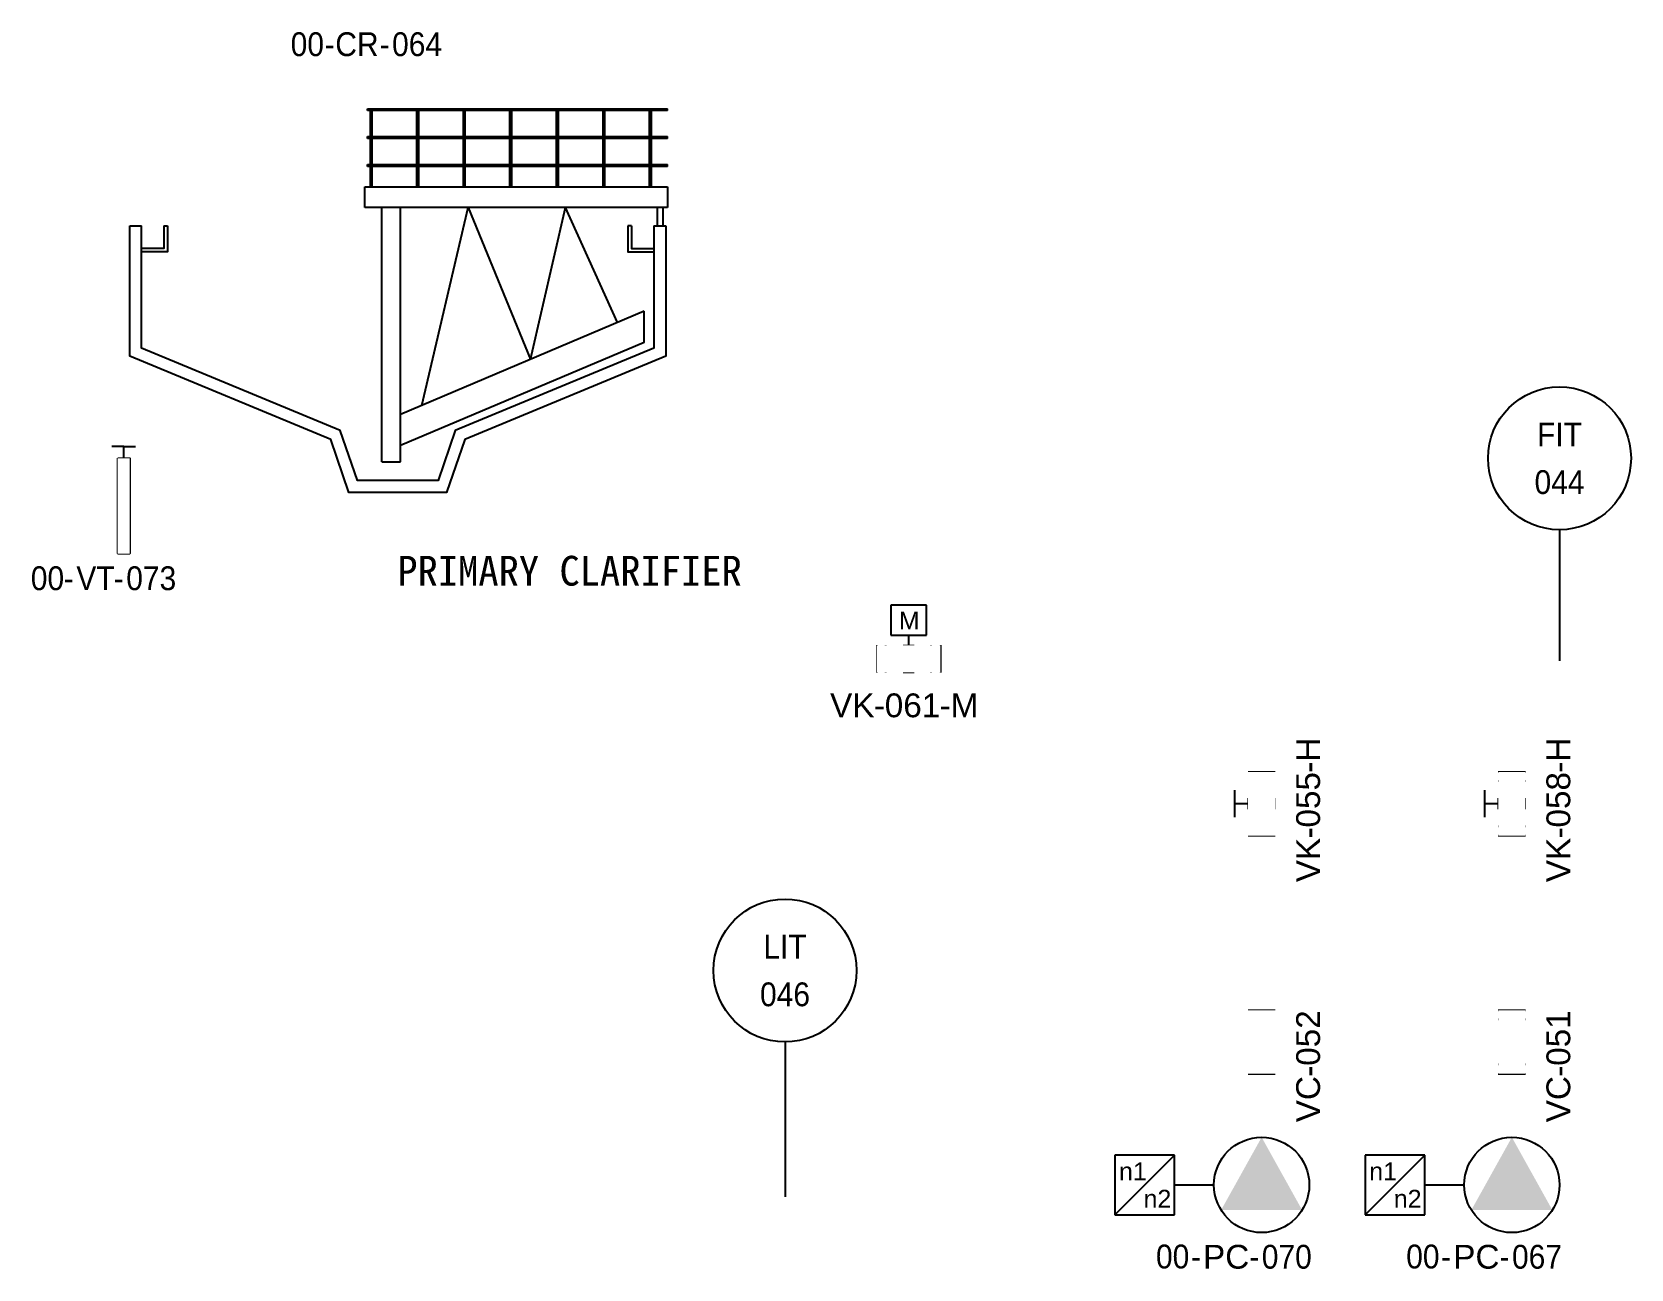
# Model space of a CAD drawing. Header units: millimetres. Extents: x 0 to 12089, y -479 to 374.
# Drawn here: x 558.1 to 692.3, y 55.9 to 159.8 of the extents above; entities that cross this region are included whole.
import ezdxf
from ezdxf.enums import TextEntityAlignment as Align

# ---------------------------------------------------------------- set-up
doc = ezdxf.new("R2018")
doc.units = ezdxf.units.MM
doc.header["$LTSCALE"] = 0.25
doc.set_wipeout_variables(frame=1)
for name, color, linetype, lineweight, true_color in [('equipment', 5, 'Continuous', 25, 0x0000ff), ('instrumentation', 7, 'Continuous', 25, 0xffffff), ('Text', 7, 'Continuous', 25, 0xffffff), ('unit', 1, 'Continuous', 25, 0xff0000), ('valve', 7, 'Continuous', 25, 0xffffff)]:
    doc.layers.add(name, color=color, linetype=linetype, lineweight=lineweight, true_color=true_color)
doc.styles.add('Organica', font='arial.ttf')
doc.styles.add('RefPIDPrimaryClarifier$0$Organica', font='arial.ttf')
doc.styles.add('RefPIDPrimaryClarifier$0$Standard', font='arial.ttf')
doc.styles.get("Standard").update_dxf_attribs({"font": 'arial.ttf'})

# ---------------------------------------------------------------- blocks, each defined once
blk = doc.blocks.new('*U133')
at = {"lineweight": 25, "ltscale": 0.25}
for p, q in [((-44.5, 0), (-43.5, 0)), ((-41.62, 0), (-41.33, 0)), ((-2.38, 0), (-2.68, 0)), ((-0.5, 0), (0.5, 0))]:
    blk.add_line(p, q, dxfattribs=at)
for points in [[(0.5, 0), (0.5, -10.92), (-16.37, -17.93), (-17.9, -22.36), (-22, -22.36), (-26.1, -22.36), (-27.63, -17.93), (-44.5, -10.92), (-44.5, 0)], [(-41.62, 0), (-41.62, -1.88), (-43.5, -1.88)], [(-41.33, 0), (-41.33, -2.17), (-43.5, -2.17)], [(-0.5, 0), (-0.5, -10.25), (-17.17, -17.18), (-18.62, -21.36), (-22, -21.36), (-25.38, -21.36), (-26.83, -17.18), (-43.5, -10.25), (-43.5, 0)], [(-2.68, 0), (-2.68, -2.17), (-0.5, -2.17)], [(-2.38, 0), (-2.38, -1.88), (-0.5, -1.88)]]:
    blk.add_lwpolyline(points, dxfattribs=at)
at = {"style": 'RefPIDPrimaryClarifier$0$Organica', "flags": 1}
for tag, p in [('HEIGHT', (13.89, -0.81)), ('DIAMETER', (13.89, -4.02)), ('LIQUIDLEVEL', (13.89, -7.12)), ('VOLUME', (13.89, -10.08))]:
    blk.add_attdef(tag, text='', height=2, dxfattribs=at).set_placement(p, align=Align.MIDDLE_CENTER)
at = {"style": 'RefPIDPrimaryClarifier$0$Standard', "flags": 1}
blk.add_attdef('TR_NAME1', (5.94, -40.86), '', height=2.5, dxfattribs=at)
at = {"layer": 'Text', "lineweight": 30, "flags": 104}
blk.add_attdef('NAME1', text='', height=2.5, dxfattribs=at).set_placement((-22.04, -27.69), align=Align.MIDDLE_CENTER)
blk = doc.blocks.new('*U136')
at = {"lineweight": 25, "ltscale": 0.25}
for p, q in [((0.5, 9), (-0.5, 9)), ((0.5, 8), (0.5, 9)), ((0.5, 9), (1.5, 9)), ((0, 8), (1, 8)), ((0, 0), (0, 8)), ((1, 0), (1, 8)), ((0, 0), (1, 0))]:
    blk.add_line(p, q, dxfattribs=at)
blk.add_lwpolyline([(0, 8), (1, 8), (1, 0), (0, 0)], close=True, dxfattribs=at)
at = {"char_height": 2, "width": 5.3402, "attachment_point": 6, "line_spacing_factor": 0.9, "style": 'Organica'}
for insert in [(-3.7, -2.07), (0.5, -2.07)]:
    blk.add_mtext('{\\W0.9;-}', dxfattribs=dict(at, insert=insert))
at = {"style": 'Organica', "flags": 1}
for tag, p in [('EQUIP_TYPE', (37.6, 83.28)), ('NOTE', (37.6, 80.28)), ('NOTE_CHINESE', (37.6, 77.28)), ('MATERIAL_FRAME', (37.6, 74.17)), ('MATERIAL_STEM', (37.6, 71.17)), ('MATERIAL_BODY', (37.6, 68.17)), ('MATERIAL_SEALING', (37.6, 65.17)), ('MODEL', (37.6, 55.86)), ('MANUFACTURE', (37.6, 52.75)), ('UNIT_WATER_LEVEL', (37.76, 49.29)), ('UNIT_CHANNELH', (37.76, 46.29)), ('UNIT_CHANNELW', (37.76, 43.5)), ('SP_WATER_LEVEL', (37.76, 40.5)), ('SP_CHANNELW', (37.76, 37.5)), ('SP_CHANNELH', (37.76, 34.29)), ('STB_DTY', (37.76, 31.29)), ('PROCESSUNITAREA', (37.76, 27.66))]:
    blk.add_attdef(tag, text='', height=2, dxfattribs=at).set_placement(p, align=Align.MIDDLE_CENTER)
at = {"style": 'Organica', "width": 0.9}
for tag, p in [('AREA_CODE', (-4.5, -2.07)), ('TAG_ID', (-0.26, -2.07))]:
    blk.add_attdef(tag, text='', height=2, dxfattribs=at).set_placement(p, align=Align.MIDDLE_RIGHT)
at = {"style": 'Organica', "width": 0.9, "flags": 8}
blk.add_attdef('TAG', text='', height=2, dxfattribs=at).set_placement((2.81, -2.07), align=Align.MIDDLE_CENTER)
blk.add_wipeout([(0, 8), (1, 8), (1, 0), (0, 0)])
blk = doc.blocks.new('*U169')
at = {"lineweight": 25, "ltscale": 0.25}
for p, q in [((-24.54, 9.84), (0.64, 9.84)), ((-24.54, 9.69), (-24.54, 9.84)), ((0.64, 9.69), (-24.54, 9.69)), ((-24.3, 7.5), (-24.3, 9.69)), ((-24.15, 7.5), (-24.15, 9.69)), ((-20.4, 7.5), (-20.4, 9.69)), ((-20.24, 7.5), (-20.24, 9.69)), ((-16.49, 7.5), (-16.49, 9.69)), ((-16.34, 7.5), (-16.34, 9.69)), ((-12.59, 7.5), (-12.59, 9.69)), ((-12.43, 7.5), (-12.43, 9.69)), ((-8.68, 7.5), (-8.68, 9.69)), ((-8.52, 7.5), (-8.52, 9.69)), ((-4.77, 7.5), (-4.77, 9.69)), ((-4.62, 7.5), (-4.62, 9.69)), ((-0.87, 7.5), (-0.87, 9.69)), ((-0.71, 7.5), (-0.71, 9.69)), ((0.64, 9.69), (0.64, 9.84)), ((-24.54, 7.5), (0.64, 7.5)), ((-24.54, 7.34), (-24.54, 7.5)), ((0.64, 7.34), (-24.54, 7.34)), ((-24.3, 5.16), (-24.3, 7.34)), ((-24.15, 5.16), (-24.15, 7.34)), ((-20.4, 5.16), (-20.4, 7.34)), ((-20.24, 5.16), (-20.24, 7.34)), ((-16.49, 5.16), (-16.49, 7.34)), ((-16.34, 5.16), (-16.34, 7.34)), ((-12.59, 5.16), (-12.59, 7.34)), ((-12.43, 5.16), (-12.43, 7.34)), ((-8.68, 5.16), (-8.68, 7.34)), ((-8.52, 5.16), (-8.52, 7.34)), ((-4.77, 5.16), (-4.77, 7.34)), ((-4.62, 5.16), (-4.62, 7.34)), ((-0.87, 5.16), (-0.87, 7.34)), ((-0.71, 5.16), (-0.71, 7.34)), ((0.64, 7.34), (0.64, 7.5)), ((-24.54, 5.16), (0.64, 5.16)), ((-24.54, 5), (-24.54, 5.16)), ((0.64, 5), (-24.54, 5)), ((-24.3, 3.28), (-24.3, 5)), ((-24.15, 3.28), (-24.15, 5)), ((-20.4, 3.28), (-20.4, 5)), ((-20.24, 3.28), (-20.24, 5)), ((-16.49, 3.28), (-16.49, 5)), ((-16.34, 3.28), (-16.34, 5)), ((-12.59, 3.28), (-12.59, 5)), ((-12.43, 3.28), (-12.43, 5)), ((-8.68, 3.28), (-8.68, 5)), ((-8.52, 3.28), (-8.52, 5)), ((-4.77, 3.28), (-4.77, 5)), ((-4.62, 3.28), (-4.62, 5)), ((-0.87, 3.28), (-0.87, 5)), ((-0.71, 3.28), (-0.71, 5)), ((0.64, 5), (0.64, 5.16)), ((-24.75, 1.56), (-24.75, 3.28)), ((-24.75, 3.28), (0.64, 3.28)), ((0.64, 3.28), (0.64, 1.56)), ((0.64, 1.56), (-24.75, 1.56)), ((-23.34, -19.8), (-23.34, 1.56)), ((-21.77, -19.8), (-21.77, 1.56)), ((-19.99, -15.06), (-16.08, 1.56)), ((-16.08, 1.56), (-10.87, -11.2)), ((-10.87, -11.2), (-7.93, 1.56)), ((-3.56, -8.1), (-7.93, 1.56)), ((-0.24, 1.56), (-0.24, 0)), ((0.24, 1.56), (0.24, 0)), ((-0.24, 0), (0.24, 0)), ((-1.31, -7.15), (-21.77, -15.82)), ((-1.31, -9.77), (-1.31, -7.15)), ((-1.31, -9.77), (-21.77, -18.44)), ((-23.34, -19.8), (-21.77, -19.8))]:
    blk.add_line(p, q, dxfattribs=at)
at = {"char_height": 2, "width": 5.3402, "attachment_point": 6, "line_spacing_factor": 0.9, "style": 'Organica'}
for insert in [(-27.29, 15.26), (-22.69, 15.26)]:
    blk.add_mtext('{\\W0.9;-}', dxfattribs=dict(at, insert=insert))
at = {"style": 'Organica', "flags": 1}
for tag, p in [('EQUIP_TYPE', (6.65, 91.97)), ('NOTE', (6.65, 88.97)), ('NOTE_CHINESE', (6.65, 85.97)), ('UNIT_CLARIFIER_DIA', (6.65, 82.97)), ('UNIT_OPERATIONAL_LEVEL', (6.65, 79.97)), ('UNIT_FREE_BOARD', (6.65, 76.97)), ('SP_CLARIFIER_DIA', (6.65, 73.97)), ('SP_OPERATIONAL_LEVEL', (6.65, 70.97)), ('SP_FREE_BOARD', (6.65, 67.97)), ('MATERIAL_SUBSURFACE', (6.65, 64.97)), ('MATERIAL_ABOVE', (6.65, 61.87)), ('INSTALLED_POWER', (6.65, 58.67)), ('CONSUMED_POWER', (6.65, 55.67)), ('MODEL', (6.65, 52.55)), ('MANUFACTURE', (6.65, 49.45)), ('STB_DTY', (6.77, 46.71)), ('RUNNINGHOURS', (7.9, 43.66)), ('DI', (7.9, 40.66)), ('DO', (7.9, 37.66)), ('AI', (7.9, 34.66)), ('AO', (7.9, 31.66)), ('PO', (7.9, 28.66)), ('PB', (7.9, 25.66)), ('PROCESSUNITAREA', (7.9, 22.23))]:
    blk.add_attdef(tag, text='', height=2, dxfattribs=at).set_placement(p, align=Align.MIDDLE_CENTER)
at = {"style": 'Organica', "width": 0.9}
for tag, p in [('AREA_CODE', (-28.19, 15.26)), ('TAG_ID', (-23.61, 15.26))]:
    blk.add_attdef(tag, text='', height=2, dxfattribs=at).set_placement(p, align=Align.MIDDLE_RIGHT)
at = {"style": 'Organica', "width": 0.9, "flags": 8}
blk.add_attdef('TAG', text='', height=2, dxfattribs=at).set_placement((-20.38, 15.26), align=Align.MIDDLE_CENTER)
blk = doc.blocks.new('*U325')
at = {"color": 4, "lineweight": 25, "ltscale": 0.25}
blk.add_line((0, 11), (0, -2), dxfattribs=at)
at = {"color": 4}
blk.add_circle((0, 17), 6, dxfattribs=at)
at = {"style": 'Organica', "width": 0.9}
for tag, flags, p in [('EQUIP_TYPE', 9, (31.18, 65.35)), ('AREA_CODE', 9, (31.18, 62.35)), ('NOTE', 9, (31.18, 59.35)), ('NOTE_CHINESE', 9, (31.18, 56.35)), ('MODEL', 9, (31.18, 53.35)), ('MANUFACTURE', 9, (31.18, 50.35)), ('SPECIFICATION', 9, (31.18, 47.35)), ('DI', 9, (31.18, 44.35)), ('DO', 9, (31.18, 41.35)), ('AI', 9, (31.18, 38.35)), ('AO', 9, (31.18, 35.35)), ('PB', 9, (31.18, 32.35)), ('PO', 9, (31.18, 29.35)), ('PROCESSUNITAREA', 9, (31.18, 26.35)), ('TAG_ID', 8, (0, 19)), ('TAG', 8, (0, 15))]:
    blk.add_attdef(tag, text='', height=2, dxfattribs=dict(at, flags=flags)).set_placement(p, align=Align.MIDDLE_CENTER)
blk = doc.blocks.new('*U216')
at = {"color": 4, "lineweight": 25, "ltscale": 0.25}
blk.add_line((0, 11), (0, 0), dxfattribs=at)
at = {"color": 4}
blk.add_circle((0, 17), 6, dxfattribs=at)
at = {"style": 'Organica', "width": 0.9}
for tag, flags, p in [('SP_FLUID', 9, (31.18, 71.35)), ('SP_FLOW', 9, (31.18, 68.35)), ('EQUIP_TYPE', 9, (31.18, 65.35)), ('AREA_CODE', 9, (31.18, 62.35)), ('NOTE', 9, (31.18, 59.35)), ('NOTE_CHINESE', 9, (31.18, 56.35)), ('MODEL', 9, (31.18, 53.35)), ('MANUFACTURE', 9, (31.18, 50.35)), ('SPECIFICATION', 9, (31.18, 47.35)), ('DI', 9, (31.18, 44.35)), ('DO', 9, (31.18, 41.35)), ('AI', 9, (31.18, 38.35)), ('AO', 9, (31.18, 35.35)), ('PB', 9, (31.18, 32.35)), ('PO', 9, (31.18, 29.35)), ('PROCESSUNITAREA', 9, (31.18, 26.35)), ('TAG_ID', 8, (0, 19)), ('TAG', 8, (0, 15))]:
    blk.add_attdef(tag, text='', height=2, dxfattribs=dict(at, flags=flags)).set_placement(p, align=Align.MIDDLE_CENTER)
blk = doc.blocks.new('*U469')
at = {"lineweight": 25, "ltscale": 0.25}
for p, q in [((-7.31, 2.5), (-12.31, 2.5)), ((-12.31, 2.5), (-12.31, -2.5)), ((-12.31, -2.5), (-7.31, 2.5)), ((-7.31, -2.5), (-7.31, 2.5)), ((-7.31, 0), (-4, 0)), ((-12.31, -2.5), (-7.31, -2.5))]:
    blk.add_line(p, q, dxfattribs=at)
blk.add_circle((0, 0), 4)
blk.add_solid([(-3.4, -2.11), (0, 4), (3.4, -2.11)])
at = {"style": 'Organica'}
for s, p in [('n1', (-11.97, 0.39)), ('n2', (-9.91, -1.91))]:
    blk.add_text(s, height=1.5, dxfattribs=at).set_placement(p)
at = {"char_height": 2, "width": 5.3402, "attachment_point": 6, "line_spacing_factor": 0.9, "style": 'Organica'}
for insert in [(-5.1, -6.03), (-0.2, -6.03)]:
    blk.add_mtext('{\\W0.9;-}', dxfattribs=dict(at, insert=insert))
at = {"style": 'Organica', "flags": 1}
for tag, p in [('PUMP_TYPE', (-13.95, 99.74)), ('NOTE', (-13.95, 96.74)), ('NOTE_CHINESE', (-13.95, 93.74)), ('MATERIAL_HOUSING', (-13.95, 90.64)), ('MATERIAL_IMPELLER', (-13.95, 87.64)), ('MATERIAL_SCREW', (-13.95, 84.64)), ('INSTALLED_POWER', (-13.95, 81.43)), ('CONSUMED_POWER', (-13.95, 78.43)), ('MODEL', (-13.95, 75.32)), ('MANUFACTURE', (-13.95, 72.21)), ('UNIT_CAPACITY', (-13.42, 69.06)), ('SP_CAPACITY', (-13.42, 66.16)), ('UNIT_HEAD', (-13.42, 63.06)), ('SP_HEAD', (-13.42, 60.06)), ('INSTALLATION', (-13.42, 56.95)), ('STB_DTY', (-13.42, 53.63)), ('RUNNINGHOURS', (-13.42, 50.63)), ('FC-MAN', (-13.85, 47.7)), ('HOSTNAME', (-12.95, 46.85)), ('FC-MOD', (-13.85, 44.6)), ('DI', (-13.85, 41.6)), ('DO', (-13.85, 38.6)), ('AI', (-13.85, 35.6)), ('AO', (-13.85, 32.6)), ('PB', (-13.85, 29.6)), ('PO', (-13.85, 26.6)), ('PROCESSUNITAREA', (-13.85, 23.6))]:
    blk.add_attdef(tag, text='', height=2, dxfattribs=at).set_placement(p, align=Align.MIDDLE_CENTER)
at = {"style": 'Organica', "width": 0.9}
blk.add_attdef('AREA_CODE', text='', height=2, dxfattribs=at).set_placement((-6.07, -6.01), align=Align.MIDDLE_RIGHT)
at = {"style": 'Organica'}
blk.add_attdef('TAG_ID', text='', height=2, dxfattribs=at).set_placement((-1.04, -6.03), align=Align.MIDDLE_RIGHT)
at = {"style": 'Organica', "width": 0.9, "flags": 8}
blk.add_attdef('TAG', text='', height=2, dxfattribs=at).set_placement((2.11, -6.03), align=Align.MIDDLE_CENTER)
blk = doc.blocks.new('*U471')
at = {"lineweight": 25, "ltscale": 0.25}
for p, q in [((-7.31, 2.5), (-12.31, 2.5)), ((-12.31, 2.5), (-12.31, -2.5)), ((-12.31, -2.5), (-7.31, 2.5)), ((-7.31, -2.5), (-7.31, 2.5)), ((-7.31, 0), (-4, 0)), ((-12.31, -2.5), (-7.31, -2.5))]:
    blk.add_line(p, q, dxfattribs=at)
blk.add_circle((0, 0), 4)
blk.add_solid([(-3.4, -2.11), (0, 4), (3.4, -2.11)])
at = {"style": 'Organica'}
for s, p in [('n1', (-11.97, 0.39)), ('n2', (-9.91, -1.91))]:
    blk.add_text(s, height=1.5, dxfattribs=at).set_placement(p)
at = {"char_height": 2, "width": 5.3402, "attachment_point": 6, "line_spacing_factor": 0.9, "style": 'Organica'}
for insert in [(-5.1, -6.03), (-0.2, -6.03)]:
    blk.add_mtext('{\\W0.9;-}', dxfattribs=dict(at, insert=insert))
at = {"style": 'Organica', "flags": 1}
for tag, p in [('PUMP_TYPE', (-13.95, 99.74)), ('NOTE', (-13.95, 96.74)), ('NOTE_CHINESE', (-13.95, 93.74)), ('MATERIAL_HOUSING', (-13.95, 90.64)), ('MATERIAL_IMPELLER', (-13.95, 87.64)), ('MATERIAL_SCREW', (-13.95, 84.64)), ('INSTALLED_POWER', (-13.95, 81.43)), ('CONSUMED_POWER', (-13.95, 78.43)), ('MODEL', (-13.95, 75.32)), ('MANUFACTURE', (-13.95, 72.21)), ('UNIT_CAPACITY', (-13.42, 69.06)), ('SP_CAPACITY', (-13.42, 66.16)), ('UNIT_HEAD', (-13.42, 63.06)), ('SP_HEAD', (-13.42, 60.06)), ('INSTALLATION', (-13.42, 56.95)), ('STB_DTY', (-13.42, 53.63)), ('RUNNINGHOURS', (-13.42, 50.63)), ('FC-MAN', (-13.85, 47.7)), ('HOSTNAME', (-12.95, 46.85)), ('FC-MOD', (-13.85, 44.6)), ('DI', (-13.85, 41.6)), ('DO', (-13.85, 38.6)), ('AI', (-13.85, 35.6)), ('AO', (-13.85, 32.6)), ('PB', (-13.85, 29.6)), ('PO', (-13.85, 26.6)), ('PROCESSUNITAREA', (-13.85, 23.6))]:
    blk.add_attdef(tag, text='', height=2, dxfattribs=at).set_placement(p, align=Align.MIDDLE_CENTER)
at = {"style": 'Organica', "width": 0.9}
blk.add_attdef('AREA_CODE', text='', height=2, dxfattribs=at).set_placement((-6.07, -6.01), align=Align.MIDDLE_RIGHT)
at = {"style": 'Organica'}
blk.add_attdef('TAG_ID', text='', height=2, dxfattribs=at).set_placement((-1.04, -6.03), align=Align.MIDDLE_RIGHT)
at = {"style": 'Organica', "width": 0.9, "flags": 8}
blk.add_attdef('TAG', text='', height=2, dxfattribs=at).set_placement((2.11, -6.03), align=Align.MIDDLE_CENTER)
blk = doc.blocks.new('*U578')
at = {"lineweight": 25, "ltscale": 0.25}
for p, q in [((-2.67, 1.14), (-2.67, -1.14)), ((-1.9, -1.14), (-1.9, 1.14)), ((-1.9, 0.76), (1.9, -0.76)), ((1.9, -0.76), (1.09, 0.17)), ((1.9, -1.14), (1.9, 1.14)), ((2.67, 1.14), (2.67, -1.14)), ((1.9, -0.76), (0.67, -0.87))]:
    blk.add_line(p, q, dxfattribs=at)
at = {"insert": (-1.98, -3.9), "char_height": 2, "width": 5.3402, "attachment_point": 6, "style": 'Organica'}
blk.add_mtext('-', dxfattribs=at)
at = {"style": 'Organica'}
for tag, flags, p in [('EQUIP_TYPE', 1, (-8.63, 62.54)), ('NOTE', 1, (-8.63, 59.54)), ('NOTE_CHINESE', 1, (-8.63, 56.54)), ('AREA_CODE', 1, (-8.63, 53.54)), ('DI', 1, (-8.63, 50.54)), ('DO', 1, (-8.63, 47.54)), ('AI', 1, (-8.63, 44.54)), ('AO', 1, (-8.63, 41.54)), ('PB', 1, (-8.63, 38.54)), ('PO', 1, (-8.63, 35.54)), ('SP_ACTUATED', 1, (-8.63, 32.54)), ('SIZE', 1, (-8.63, 23.54)), ('MATERIAL', 1, (-8.63, 19.54)), ('PRESSURE', 1, (-8.63, 15.54)), ('PROCESSUNITAREA', 1, (-8.63, 11.72)), ('TAG', 8, (0.33, -3.9))]:
    blk.add_attdef(tag, text='', height=2, dxfattribs=dict(at, flags=flags)).set_placement(p, align=Align.MIDDLE_CENTER)
blk.add_attdef('TAG_ID', text='', height=2, dxfattribs=at).set_placement((-2.86, -3.9), align=Align.MIDDLE_RIGHT)
blk.add_wipeout([(-2.67, 1.14), (2.67, 1.14), (2.67, -1.14), (-2.67, -1.14)])
blk = doc.blocks.new('*U579')
at = {"lineweight": 25, "ltscale": 0.25}
for p, q in [((1.14, 2.29), (-1.14, 2.29)), ((0, 1.11), (0, 2.29)), ((-2.67, 1.14), (-2.67, -1.14)), ((-1.9, -1.14), (-1.9, 1.14)), ((-0.46, 0.19), (-1.9, 0.76)), ((-0.46, -1.11), (-0.46, 1.11)), ((-0.46, 1.11), (0.46, 1.11)), ((0.46, -1.11), (0.46, 1.11)), ((0.46, 0.19), (1.9, 0.76)), ((1.9, -1.14), (1.9, 1.14)), ((2.67, 1.14), (2.67, -1.14)), ((-1.9, -0.76), (-0.46, -0.19)), ((-0.46, -1.11), (0.46, -1.11)), ((1.9, -0.76), (0.46, -0.19))]:
    blk.add_line(p, q, dxfattribs=at)
at = {"char_height": 2, "width": 5.3402, "style": 'Organica'}
for s, insert, attachment_point in [('-', (-1.98, -3.9), 6), ('-H', (2.6, -3.9), 4)]:
    blk.add_mtext(s, dxfattribs=dict(at, insert=insert, attachment_point=attachment_point))
at = {"style": 'Organica'}
for tag, flags, p in [('EQUIP_TYPE', 1, (-8.63, 62.54)), ('NOTE', 1, (-8.63, 59.54)), ('NOTE_CHINESE', 1, (-8.63, 56.54)), ('AREA_CODE', 1, (-8.63, 53.54)), ('DI', 1, (-8.63, 50.54)), ('DO', 1, (-8.63, 47.54)), ('AI', 1, (-8.63, 44.54)), ('AO', 1, (-8.63, 41.54)), ('PB', 1, (-8.63, 38.54)), ('PO', 1, (-8.63, 35.54)), ('SP_ACTUATED', 1, (-8.63, 32.54)), ('SIZE', 1, (-8.63, 23.54)), ('MATERIAL', 1, (-8.63, 19.54)), ('PRESSURE', 1, (-8.63, 15.54)), ('PROCESSUNITAREA', 1, (-8.63, 11.72)), ('TAG', 8, (0.33, -3.9))]:
    blk.add_attdef(tag, text='', height=2, dxfattribs=dict(at, flags=flags)).set_placement(p, align=Align.MIDDLE_CENTER)
blk.add_attdef('TAG_ID', text='', height=2, dxfattribs=at).set_placement((-2.86, -3.9), align=Align.MIDDLE_RIGHT)
blk.add_wipeout([(-2.67, 1.14), (2.67, 1.14), (2.67, -1.14), (-2.67, -1.14)])
blk = doc.blocks.new('*U848')
at = {"lineweight": 25, "ltscale": 0.25}
for p, q in [((1.5, 4.5), (-1.5, 4.5)), ((-1.5, 4.5), (-1.5, 2)), ((1.5, 2), (1.5, 4.5)), ((-1.5, 2), (0, 2)), ((0, 2), (1.5, 2)), ((0, 2), (0, 1.11)), ((-2.67, 1.14), (-2.67, -1.14)), ((-1.9, -1.14), (-1.9, 1.14)), ((-0.46, 0.19), (-1.9, 0.76)), ((-0.46, -1.11), (-0.46, 1.11)), ((-0.46, 1.11), (0.46, 1.11)), ((0.46, -1.11), (0.46, 1.11)), ((0.46, 0.19), (1.9, 0.76)), ((1.9, -1.14), (1.9, 1.14)), ((2.67, 1.14), (2.67, -1.14)), ((-1.9, -0.76), (-0.46, -0.19)), ((-0.46, -1.11), (0.46, -1.11)), ((1.9, -0.76), (0.46, -0.19))]:
    blk.add_line(p, q, dxfattribs=at)
at = {"style": 'Organica'}
blk.add_text('M', height=1.5, dxfattribs=at).set_placement((-0.82, 2.47))
at = {"char_height": 2, "width": 5.3402, "style": 'Organica'}
for s, insert, attachment_point in [('-', (-1.98, -3.9), 6), ('-M', (2.6, -3.9), 4)]:
    blk.add_mtext(s, dxfattribs=dict(at, insert=insert, attachment_point=attachment_point))
at = {"style": 'Organica'}
for tag, flags, p in [('EQUIP_TYPE', 1, (-8.63, 62.54)), ('NOTE', 1, (-8.63, 59.54)), ('NOTE_CHINESE', 1, (-8.63, 56.54)), ('AREA_CODE', 1, (-8.63, 53.54)), ('DI', 1, (-8.63, 50.54)), ('DO', 1, (-8.63, 47.54)), ('AI', 1, (-8.63, 44.54)), ('AO', 1, (-8.63, 41.54)), ('PB', 1, (-8.63, 38.54)), ('PO', 1, (-8.63, 35.54)), ('SP_ACTUATED', 1, (-8.63, 32.54)), ('SIZE', 1, (-8.63, 23.54)), ('MATERIAL', 1, (-8.63, 19.54)), ('PRESSURE', 1, (-8.63, 15.54)), ('PROCESSUNITAREA', 1, (-8.63, 11.72)), ('TAG', 8, (0.33, -3.9))]:
    blk.add_attdef(tag, text='', height=2, dxfattribs=dict(at, flags=flags)).set_placement(p, align=Align.MIDDLE_CENTER)
blk.add_attdef('TAG_ID', text='', height=2, dxfattribs=at).set_placement((-2.86, -3.9), align=Align.MIDDLE_RIGHT)
blk.add_wipeout([(-2.67, 1.14), (2.67, 1.14), (2.67, -1.14), (-2.67, -1.14)])

msp = doc.modelspace()

# ---------------------------------------------------------------- block references
at = {"layer": 'equipment'}
ref = msp.add_blockref('*U169', (610.8, 143.5), dxfattribs=at)
ref.add_attrib('TAG', '064', dxfattribs={"layer": '0', "height": 2, "style": 'Organica', "width": 0.9}).set_placement((590.42, 158.76), align=Align.MIDDLE_CENTER)
ref.add_attrib('AREA_CODE', '00', dxfattribs={"layer": '0', "height": 2, "style": 'Organica', "width": 0.9}).set_placement((582.61, 158.76), align=Align.MIDDLE_RIGHT)
ref.add_attrib('TAG_ID', 'CR', dxfattribs={"layer": '0', "height": 2, "style": 'Organica', "width": 0.9}).set_placement((587.19, 158.76), align=Align.MIDDLE_RIGHT)
ref = msp.add_blockref('*U471', (661.3, 63), dxfattribs=at)
ref.add_attrib('TAG', '070', dxfattribs={"layer": '0', "height": 2, "style": 'Organica', "width": 0.9}).set_placement((663.41, 56.97), align=Align.MIDDLE_CENTER)
ref.add_attrib('AREA_CODE', '00', dxfattribs={"layer": '0', "height": 2, "style": 'Organica', "width": 0.9}).set_placement((655.23, 56.99), align=Align.MIDDLE_RIGHT)
ref.add_attrib('TAG_ID', 'PC', dxfattribs={"layer": '0', "height": 2, "style": 'Organica'}).set_placement((660.26, 56.97), align=Align.MIDDLE_RIGHT)
ref = msp.add_blockref('*U469', (682.3, 63), dxfattribs=at)
ref.add_attrib('TAG', '067', dxfattribs={"layer": '0', "height": 2, "style": 'Organica', "width": 0.9}).set_placement((684.41, 56.97), align=Align.MIDDLE_CENTER)
ref.add_attrib('AREA_CODE', '00', dxfattribs={"layer": '0', "height": 2, "style": 'Organica', "width": 0.9}).set_placement((676.23, 56.99), align=Align.MIDDLE_RIGHT)
ref.add_attrib('TAG_ID', 'PC', dxfattribs={"layer": '0', "height": 2, "style": 'Organica'}).set_placement((681.26, 56.97), align=Align.MIDDLE_RIGHT)
at = {"layer": 'instrumentation'}
ref = msp.add_blockref('*U216', (686.3, 107), dxfattribs=at)
ref.add_attrib('TAG', '044', dxfattribs={"layer": '0', "height": 2, "style": 'Organica', "width": 0.9}).set_placement((686.3, 122), align=Align.MIDDLE_CENTER)
ref.add_attrib('TAG_ID', 'FIT', dxfattribs={"layer": '0', "height": 2, "style": 'Organica', "width": 0.9}).set_placement((686.3, 126), align=Align.MIDDLE_CENTER)
ref = msp.add_blockref('*U325', (621.3, 64), dxfattribs=at)
ref.add_attrib('TAG', '046', dxfattribs={"layer": '0', "height": 2, "style": 'Organica', "width": 0.9}).set_placement((621.3, 79), align=Align.MIDDLE_CENTER)
ref.add_attrib('TAG_ID', 'LIT', dxfattribs={"layer": '0', "height": 2, "style": 'Organica', "width": 0.9}).set_placement((621.3, 83), align=Align.MIDDLE_CENTER)
at = {"layer": 'unit'}
ref = msp.add_blockref('*U133', (610.8, 143.5), dxfattribs=at)
lines = msp.add_mtext('PRIMARY CLARIFIER', dxfattribs={"layer": 'Text', "insert": (588.76, 115.81), "char_height": 2.5, "attachment_point": 1})
ref.add_attrib('NAME1', '', (588.76, 115.81), dxfattribs={"flags": 104}).embed_mtext(lines)
at = {"layer": 'valve'}
ref = msp.add_blockref('*U848', (631.67, 107.16), dxfattribs=at)
ref.add_attrib('TAG', '061', dxfattribs={"layer": '0', "height": 2, "style": 'Organica'}).set_placement((632, 103.26), align=Align.MIDDLE_CENTER)
ref.add_attrib('TAG_ID', 'VK', dxfattribs={"layer": '0', "height": 2, "style": 'Organica'}).set_placement((628.81, 103.26), align=Align.MIDDLE_RIGHT)
ref = msp.add_blockref('*U579', (661.3, 95), dxfattribs=dict(at, rotation=90))
ref.add_attrib('TAG', '055', dxfattribs={"layer": '0', "height": 2, "rotation": 90, "style": 'Organica'}).set_placement((665.2, 95.33), align=Align.MIDDLE_CENTER)
ref.add_attrib('TAG_ID', 'VK', dxfattribs={"layer": '0', "height": 2, "rotation": 90, "style": 'Organica'}).set_placement((665.2, 92.14), align=Align.MIDDLE_RIGHT)
ref = msp.add_blockref('*U579', (682.3, 95), dxfattribs=dict(at, rotation=90))
ref.add_attrib('TAG', '058', dxfattribs={"layer": '0', "height": 2, "rotation": 90, "style": 'Organica'}).set_placement((686.2, 95.33), align=Align.MIDDLE_CENTER)
ref.add_attrib('TAG_ID', 'VK', dxfattribs={"layer": '0', "height": 2, "rotation": 90, "style": 'Organica'}).set_placement((686.2, 92.14), align=Align.MIDDLE_RIGHT)
ref = msp.add_blockref('*U578', (661.3, 75), dxfattribs=dict(at, rotation=90))
ref.add_attrib('TAG', '052', dxfattribs={"layer": '0', "height": 2, "rotation": 90, "style": 'Organica'}).set_placement((665.2, 75.33), align=Align.MIDDLE_CENTER)
ref.add_attrib('TAG_ID', 'VC', dxfattribs={"layer": '0', "height": 2, "rotation": 90, "style": 'Organica'}).set_placement((665.2, 72.14), align=Align.MIDDLE_RIGHT)
ref = msp.add_blockref('*U578', (682.3, 75), dxfattribs=dict(at, rotation=90))
ref.add_attrib('TAG', '051', dxfattribs={"layer": '0', "height": 2, "rotation": 90, "style": 'Organica'}).set_placement((686.2, 75.33), align=Align.MIDDLE_CENTER)
ref.add_attrib('TAG_ID', 'VC', dxfattribs={"layer": '0', "height": 2, "rotation": 90, "style": 'Organica'}).set_placement((686.2, 72.14), align=Align.MIDDLE_RIGHT)

# ---------------------------------------------------------------- next in the draw order: block references
at = {"layer": 'equipment'}
ref = msp.add_blockref('*U136', (565.3, 116), dxfattribs=at)
ref.add_attrib('TAG', '073', dxfattribs={"layer": '0', "height": 2, "style": 'Organica', "width": 0.9}).set_placement((568.11, 113.93), align=Align.MIDDLE_CENTER)
ref.add_attrib('AREA_CODE', '00', dxfattribs={"layer": '0', "height": 2, "style": 'Organica', "width": 0.9}).set_placement((560.8, 113.93), align=Align.MIDDLE_RIGHT)
ref.add_attrib('TAG_ID', 'VT', dxfattribs={"layer": '0', "height": 2, "style": 'Organica', "width": 0.9}).set_placement((565.04, 113.93), align=Align.MIDDLE_RIGHT)

doc.saveas('drawing.dxf')
